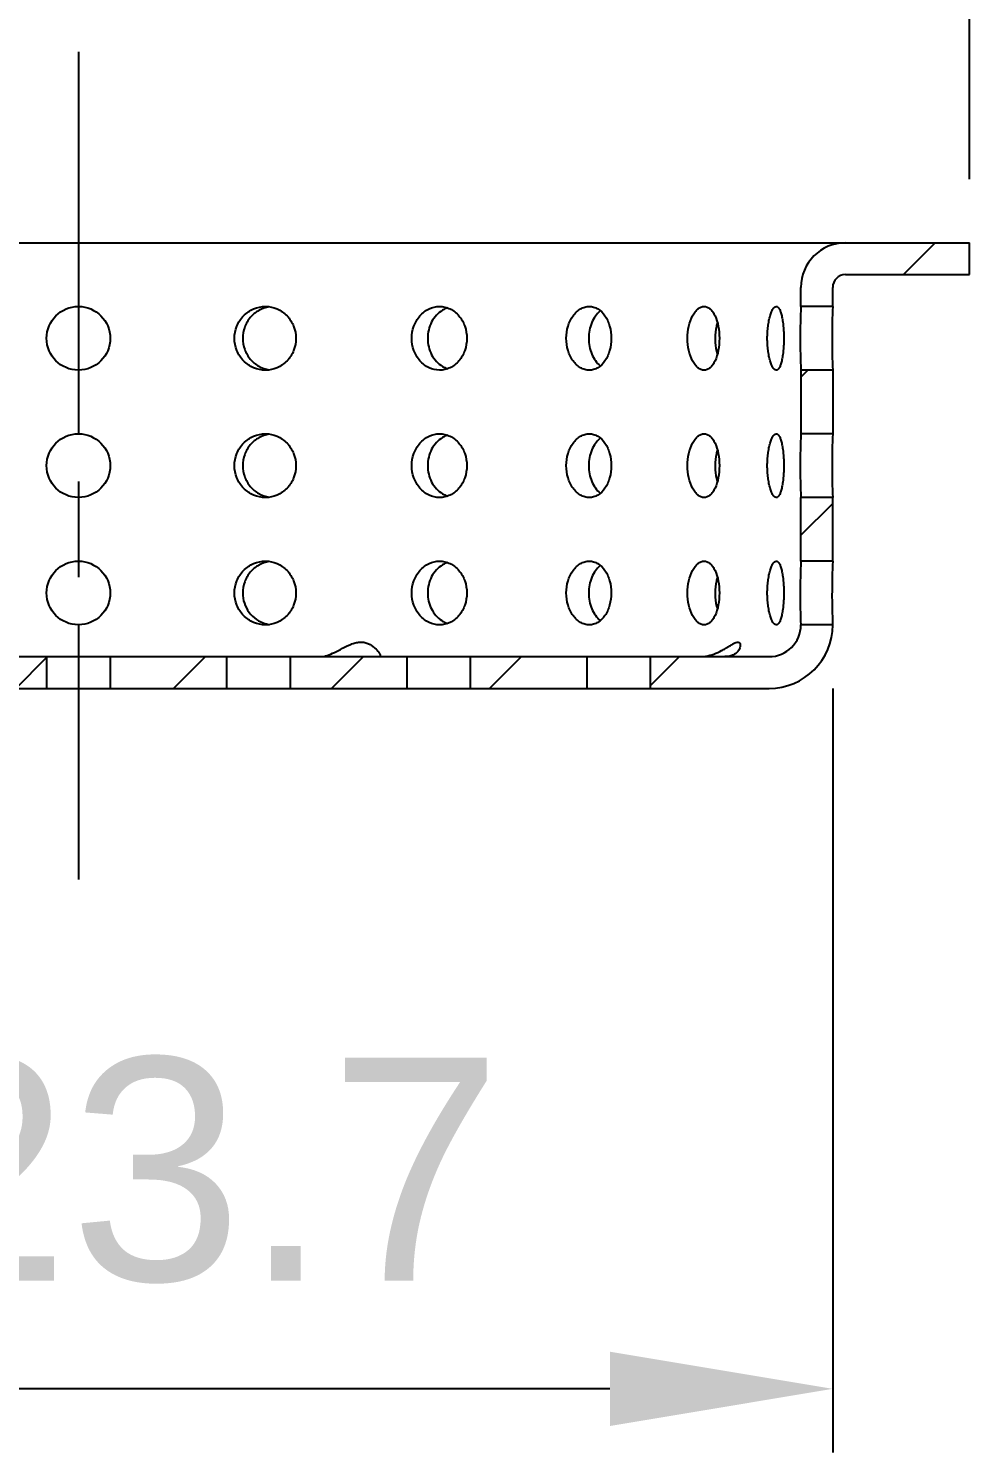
# Model space of a CAD drawing. Header units: millimetres. Extents: x 0 to 2023, y -35 to 289.
# Drawn here: x 1126.12 to 1140.91, y 149.45 to 171.81 of the extents above; entities that cross this region are included whole.
import ezdxf

# ---------------------------------------------------------------- set-up
doc = ezdxf.new("R2010")
doc.units = ezdxf.units.MM
doc.linetypes.add('AM_ISO08W050', pattern=[18, 12, -1.5, 3, -1.5])
doc.linetypes.add('AM_ISO08W050x2', pattern=[9, 6, -0.75, 1.5, -0.75])
doc.layers.add('02___PRT_ALL_AXES', color=7, linetype='Continuous')
doc.layers.add('AM_5', color=3, linetype='Continuous', lineweight=25)
doc.layers.add('AM_7', color=4, linetype='AM_ISO08W050', lineweight=25)
doc.styles.get("Standard").update_dxf_attribs({"font": 'ARIAL.TTF'})
doc.dimstyles.new('AM_ISO$0', dxfattribs={"dimtxt": 3.5, "dimasz": 3.5, "dimexe": 1, "dimexo": 1, "dimgap": 1.5, "dimtad": 1, "dimdsep": 46, "dimtxsty": 'Standard', "dimcen": 0, "dimclrd": 256, "dimclre": 256, "dimclrt": 2, "dimadec": 0, "dimazin": 2, "dimtp": 0.1, "dimtm": 0.1, "dimtfac": 0.71, "dimtdec": 3, "dimtmove": 0, "dimatfit": 3, "dimfxl": 1, "dimlwd": -1, "dimlwe": -1, "dimarcsym": 1})

# ---------------------------------------------------------------- blocks, each defined once
blk = doc.blocks.new('*D50')
at = {"layer": 'AM_5', "linetype": 'ByBlock', "transparency": 16777216}
for p, q in [((1112.907, 169.448), (1112.907, 181.448)), ((1140.907, 169.448), (1140.907, 181.448)), ((1137.407, 180.448), (1116.407, 180.448))]:
    blk.add_line(p, q, dxfattribs=at)
at = {"layer": 'AM_5', "transparency": 16777216}
for points in [[(1116.407, 181.031), (1116.407, 179.864), (1112.907, 180.448)], [(1137.407, 181.031), (1137.407, 179.864), (1140.907, 180.448)]]:
    blk.add_solid(points, dxfattribs=at)
at = {"layer": 'Defpoints', "color": 0, "transparency": 16777216}
for p in [(1112.907, 180.448), (1112.907, 168.448), (1140.907, 168.448)]:
    blk.add_point(p, dxfattribs=at)
at = {"layer": 'AM_5', "color": 2, "transparency": 16777216, "insert": (1126.907, 183.833), "char_height": 3.5, "attachment_point": 5}
blk.add_mtext('%%c28', dxfattribs=at)
blk = doc.blocks.new('*D51')
at = {"layer": 'AM_5', "linetype": 'ByBlock', "transparency": 16777216}
for p, q in [((1115.057, 161.448), (1115.057, 149.448)), ((1138.757, 161.448), (1138.757, 149.448)), ((1135.257, 150.448), (1118.557, 150.448))]:
    blk.add_line(p, q, dxfattribs=at)
at = {"layer": 'AM_5', "transparency": 16777216}
for points in [[(1118.557, 151.031), (1118.557, 149.864), (1115.057, 150.448)], [(1135.257, 151.031), (1135.257, 149.864), (1138.757, 150.448)]]:
    blk.add_solid(points, dxfattribs=at)
at = {"layer": 'Defpoints', "color": 0, "transparency": 16777216}
for p in [(1115.057, 162.448), (1138.757, 162.448), (1115.057, 150.448)]:
    blk.add_point(p, dxfattribs=at)
at = {"layer": 'AM_5', "color": 2, "transparency": 16777216, "insert": (1126.907, 153.833), "char_height": 3.5, "attachment_point": 5}
blk.add_mtext('%%c23.7', dxfattribs=at)

msp = doc.modelspace()

# ---------------------------------------------------------------- hatches: boundary and pattern name
at = {"linetype": 'Continuous'}
h = msp.add_hatch(dxfattribs=at)
h.set_pattern_fill('FRO', color=2, scale=1.754942, angle=45, style=0, pattern_type=0)
h.set_pattern_definition([(45, (1018.52, -8), (-1.240931, 1.240931), [])])
edge = h.paths.add_edge_path()
edge.add_line((1112.907, 168.448), (1114.857, 168.448))
edge.add_spline(control_points=[(1114.857, 168.448), (1115.267, 168.448), (1115.557, 168.158), (1115.557, 167.748)], knot_values=[0, 0, 0, 0, 1, 1, 1, 1], weights=[1, 0.804738, 0.804738, 1], degree=3, periodic=0)
edge.add_line((1115.557, 167.448), (1115.557, 167.748))
edge.add_line((1115.057, 167.448), (1115.557, 167.448))
edge.add_line((1115.057, 167.448), (1115.057, 167.748))
edge.add_spline(control_points=[(1114.857, 167.948), (1114.974, 167.948), (1115.057, 167.865), (1115.057, 167.748)], knot_values=[0, 0, 0, 0, 1, 1, 1, 1], weights=[1, 0.804738, 0.804738, 1], degree=3, periodic=0)
edge.add_line((1112.907, 167.948), (1114.857, 167.948))
edge.add_line((1112.907, 167.948), (1112.907, 168.448))
edge = h.paths.add_edge_path()
edge.add_line((1138.957, 168.448), (1140.907, 168.448))
edge.add_line((1140.907, 167.948), (1140.907, 168.448))
edge.add_line((1138.957, 167.948), (1140.907, 167.948))
edge.add_spline(control_points=[(1138.957, 167.948), (1138.84, 167.948), (1138.757, 167.865), (1138.757, 167.748)], knot_values=[0, 0, 0, 0, 1, 1, 1, 1], weights=[1, 0.804738, 0.804738, 1], degree=3, periodic=0)
edge.add_line((1138.757, 167.448), (1138.757, 167.748))
edge.add_line((1138.757, 167.448), (1138.257, 167.448))
edge.add_line((1138.257, 167.448), (1138.257, 167.748))
edge.add_spline(control_points=[(1138.957, 168.448), (1138.547, 168.448), (1138.257, 168.158), (1138.257, 167.748)], knot_values=[0, 0, 0, 0, 1, 1, 1, 1], weights=[1, 0.804738, 0.804738, 1], degree=3, periodic=0)
edge = h.paths.add_edge_path()
edge.add_line((1116.057, 161.448), (1117.922, 161.448))
edge.add_spline(control_points=[(1116.057, 161.448), (1115.471, 161.448), (1115.057, 161.862), (1115.057, 162.448)], knot_values=[0, 0, 0, 0, 1, 1, 1, 1], weights=[1, 0.804738, 0.804738, 1], degree=3, periodic=0)
edge.add_line((1115.057, 162.448), (1115.557, 162.448))
edge.add_spline(control_points=[(1116.057, 161.948), (1115.764, 161.948), (1115.557, 162.155), (1115.557, 162.448)], knot_values=[0, 0, 0, 0, 1, 1, 1, 1], weights=[1, 0.804738, 0.804738, 1], degree=3, periodic=0)
edge.add_line((1116.057, 161.948), (1117.922, 161.948))
edge.add_line((1117.922, 161.948), (1117.922, 161.448))
edge = h.paths.add_edge_path()
edge.add_line((1118.922, 161.448), (1120.75, 161.448))
edge.add_line((1118.922, 161.948), (1118.922, 161.448))
edge.add_line((1118.922, 161.948), (1120.75, 161.948))
edge.add_line((1120.75, 161.948), (1120.75, 161.448))
edge = h.paths.add_edge_path()
edge.add_line((1121.75, 161.448), (1123.578, 161.448))
edge.add_line((1121.75, 161.948), (1121.75, 161.448))
edge.add_line((1121.75, 161.948), (1123.578, 161.948))
edge.add_line((1123.578, 161.948), (1123.578, 161.448))
edge = h.paths.add_edge_path()
edge.add_line((1124.578, 161.448), (1126.407, 161.448))
edge.add_line((1124.578, 161.948), (1124.578, 161.448))
edge.add_line((1124.578, 161.948), (1126.407, 161.948))
edge.add_line((1126.407, 161.948), (1126.407, 161.448))
edge = h.paths.add_edge_path()
edge.add_line((1127.407, 161.448), (1129.235, 161.448))
edge.add_line((1127.407, 161.948), (1127.407, 161.448))
edge.add_line((1127.407, 161.948), (1129.235, 161.948))
edge.add_line((1129.235, 161.948), (1129.235, 161.448))
edge = h.paths.add_edge_path()
edge.add_line((1130.235, 161.448), (1132.064, 161.448))
edge.add_line((1130.235, 161.948), (1130.235, 161.448))
edge.add_line((1130.235, 161.948), (1132.064, 161.948))
edge.add_line((1132.064, 161.948), (1132.064, 161.448))
edge = h.paths.add_edge_path()
edge.add_line((1133.064, 161.448), (1134.892, 161.448))
edge.add_line((1133.064, 161.948), (1133.064, 161.448))
edge.add_line((1133.064, 161.948), (1134.892, 161.948))
edge.add_line((1134.892, 161.948), (1134.892, 161.448))
edge = h.paths.add_edge_path()
edge.add_line((1135.892, 161.448), (1137.757, 161.448))
edge.add_line((1135.892, 161.948), (1135.892, 161.448))
edge.add_line((1135.892, 161.948), (1137.757, 161.948))
edge.add_spline(control_points=[(1137.757, 161.948), (1138.05, 161.948), (1138.257, 162.155), (1138.257, 162.448)], knot_values=[0, 0, 0, 0, 1, 1, 1, 1], weights=[1, 0.804738, 0.804738, 1], degree=3, periodic=0)
edge.add_line((1138.757, 162.448), (1138.257, 162.448))
edge.add_spline(control_points=[(1137.757, 161.448), (1138.343, 161.448), (1138.757, 161.862), (1138.757, 162.448)], knot_values=[0, 0, 0, 0, 1, 1, 1, 1], weights=[1, 0.804738, 0.804738, 1], degree=3, periodic=0)
edge = h.paths.add_edge_path()
edge.add_line((1138.757, 166.448), (1138.757, 165.448))
edge.add_line((1138.757, 165.448), (1138.257, 165.448))
edge.add_line((1138.257, 166.448), (1138.257, 165.448))
edge.add_line((1138.757, 166.448), (1138.257, 166.448))
edge = h.paths.add_edge_path()
edge.add_line((1138.757, 163.448), (1138.757, 164.448))
edge.add_line((1138.757, 163.448), (1138.257, 163.448))
edge.add_line((1138.257, 163.448), (1138.257, 164.448))
edge.add_line((1138.757, 164.448), (1138.257, 164.448))
edge = h.paths.add_edge_path()
edge.add_line((1115.057, 165.448), (1115.057, 166.448))
edge.add_line((1115.057, 166.448), (1115.557, 166.448))
edge.add_line((1115.557, 165.448), (1115.557, 166.448))
edge.add_line((1115.057, 165.448), (1115.557, 165.448))
edge = h.paths.add_edge_path()
edge.add_line((1115.057, 163.448), (1115.057, 164.448))
edge.add_line((1115.057, 164.448), (1115.557, 164.448))
edge.add_line((1115.557, 163.448), (1115.557, 164.448))
edge.add_line((1115.057, 163.448), (1115.557, 163.448))

# ---------------------------------------------------------------- linework, layer by layer
at = {"color": 7, "linetype": 'Continuous'}
for p, q in [((1112.907, 168.448), (1140.907, 168.448)), ((1140.907, 167.948), (1140.907, 168.448)), ((1138.957, 167.948), (1140.907, 167.948)), ((1138.257, 167.448), (1138.257, 167.748)), ((1138.757, 167.448), (1138.757, 167.748)), ((1138.757, 167.448), (1138.257, 167.448)), ((1138.757, 166.448), (1138.257, 166.448)), ((1138.257, 166.448), (1138.257, 165.448)), ((1138.757, 166.448), (1138.757, 165.448)), ((1138.757, 165.448), (1138.257, 165.448)), ((1138.757, 164.448), (1138.257, 164.448)), ((1138.257, 163.448), (1138.257, 164.448)), ((1138.757, 163.448), (1138.757, 164.448)), ((1138.757, 163.448), (1138.257, 163.448)), ((1138.757, 162.448), (1138.257, 162.448)), ((1116.057, 161.948), (1137.757, 161.948)), ((1126.407, 161.948), (1126.407, 161.448)), ((1127.407, 161.948), (1127.407, 161.448)), ((1129.235, 161.948), (1129.235, 161.448)), ((1130.235, 161.948), (1130.235, 161.448)), ((1132.064, 161.948), (1132.064, 161.448)), ((1133.064, 161.948), (1133.064, 161.448)), ((1134.892, 161.948), (1134.892, 161.448)), ((1135.892, 161.948), (1135.892, 161.448)), ((1116.057, 161.448), (1137.757, 161.448))]:
    msp.add_line(p, q, dxfattribs=at)
for centre, radius, start, end in [((1138.957, 167.748), 0.7, 90, 180), ((1138.957, 167.748), 0.2, 90, 180), ((1132.846, 167.03), 0.421, 117.6229, 121.4678), ((1132.84, 167.041), 0.408, 109.2988, 117.6318), ((1149.607, 166.948), 11.361, 177.4763, 179.9988), ((1150.605, 166.948), 11.858, 177.5826, 182.4173), ((1137.829, 166.948), 0.919, 179.6839, 180.3158), ((1149.604, 166.948), 11.358, 180.0009, 182.5239), ((1132.846, 166.866), 0.421, 238.5499, 242.2556), ((1132.84, 166.855), 0.408, 242.2453, 250.6959), ((1132.846, 165.03), 0.421, 117.6229, 121.4678), ((1132.84, 165.041), 0.408, 109.2988, 117.6318), ((1149.607, 164.948), 11.361, 177.4763, 179.9988), ((1150.605, 164.948), 11.858, 177.5826, 182.4173), ((1137.829, 164.948), 0.919, 179.6839, 180.3158), ((1149.604, 164.948), 11.358, 180.0009, 182.5239), ((1132.846, 164.866), 0.421, 238.5499, 242.2556), ((1132.84, 164.855), 0.408, 242.2453, 250.6959), ((1132.846, 163.03), 0.421, 117.6229, 121.4678), ((1132.84, 163.041), 0.408, 109.2988, 117.6318), ((1149.607, 162.948), 11.361, 177.4763, 179.9988), ((1150.605, 162.948), 11.858, 177.5826, 179.9991), ((1137.83, 162.948), 0.919, 179.6839, 179.9999), ((1149.602, 162.948), 11.357, 180.0007, 182.5241), ((1150.611, 162.948), 11.865, 180.0015, 182.4168), ((1129.975, 162.921), 0.473, 254.4221, 261.9997), ((1137.757, 162.448), 1, 270, 0), ((1137.757, 162.448), 0.5, 270, 0)]:
    msp.add_arc(centre, radius, start, end, dxfattribs=at)
for points, knots in [([(1129.359, 166.948), (1129.359, 167.013), (1129.384, 167.144), (1129.492, 167.31), (1129.653, 167.421), (1129.781, 167.448), (1129.844, 167.448)], [0, 0, 0, 0, 0.253512, 0.505245, 0.754056, 1, 1, 1, 1]), ([(1129.906, 167.443), (1129.849, 167.434), (1129.736, 167.396), (1129.599, 167.282), (1129.509, 167.126), (1129.488, 167.007), (1129.488, 166.948)], [0, 0, 0, 0, 0.246272, 0.495321, 0.746902, 1, 1, 1, 1]), ([(1129.844, 167.448), (1129.907, 167.448), (1130.035, 167.422), (1130.194, 167.309), (1130.3, 167.143), (1130.325, 167.013), (1130.325, 166.948)], [0, 0, 0, 0, 0.246074, 0.493932, 0.745451, 1, 1, 1, 1]), ([(1132.143, 166.948), (1132.143, 167.013), (1132.166, 167.141), (1132.262, 167.307), (1132.407, 167.42), (1132.525, 167.448), (1132.582, 167.448)], [0, 0, 0, 0, 0.265299, 0.522459, 0.766785, 1, 1, 1, 1]), ([(1132.626, 167.389), (1132.591, 167.367), (1132.525, 167.312), (1132.451, 167.206), (1132.404, 167.082), (1132.394, 166.993), (1132.394, 166.948)], [0, 0, 0, 0, 0.2389, 0.486578, 0.741358, 1, 1, 1, 1]), ([(1132.582, 167.448), (1132.61, 167.448), (1132.667, 167.441), (1132.777, 167.402), (1132.897, 167.306), (1132.988, 167.14), (1133.009, 167.012), (1133.009, 166.948)], [0, 0, 0, 0, 0.116724, 0.234405, 0.47644, 0.732963, 1, 1, 1, 1]), ([(1134.571, 166.948), (1134.571, 167.012), (1134.589, 167.138), (1134.655, 167.278), (1134.73, 167.364), (1134.793, 167.412), (1134.861, 167.441), (1134.909, 167.448), (1134.932, 167.448)], [0, 0, 0, 0, 0.285457, 0.551955, 0.674528, 0.789104, 0.896777, 1, 1, 1, 1]), ([(1135.106, 167.379), (1135.047, 167.332), (1134.954, 167.193), (1134.925, 167.032), (1134.925, 166.948)], [0, 0, 0, 0, 0.470642, 1, 1, 1, 1]), ([(1134.932, 167.448), (1134.956, 167.448), (1135.003, 167.441), (1135.094, 167.401), (1135.192, 167.3), (1135.262, 167.137), (1135.278, 167.012), (1135.278, 166.948)], [0, 0, 0, 0, 0.103843, 0.210754, 0.444048, 0.710882, 1, 1, 1, 1]), ([(1136.477, 166.948), (1136.477, 167.012), (1136.489, 167.134), (1136.536, 167.274), (1136.591, 167.362), (1136.635, 167.41), (1136.684, 167.44), (1136.72, 167.448), (1136.736, 167.448)], [0, 0, 0, 0, 0.316294, 0.59912, 0.720361, 0.826094, 0.917713, 1, 1, 1, 1]), ([(1136.736, 167.448), (1136.753, 167.448), (1136.787, 167.441), (1136.834, 167.41), (1136.876, 167.362), (1136.926, 167.273), (1136.966, 167.133), (1136.977, 167.012), (1136.977, 166.948)], [0, 0, 0, 0, 0.082324, 0.172357, 0.276137, 0.396016, 0.679473, 1, 1, 1, 1]), ([(1137.73, 166.948), (1137.73, 166.98), (1137.732, 167.044), (1137.74, 167.137), (1137.754, 167.223), (1137.771, 167.298), (1137.792, 167.36), (1137.818, 167.413), (1137.849, 167.448), (1137.87, 167.448)], [0, 0, 0, 0, 0.181025, 0.355941, 0.518318, 0.662884, 0.785063, 0.881776, 1, 1, 1, 1]), ([(1137.87, 167.448), (1137.874, 167.448), (1137.883, 167.446), (1137.896, 167.438), (1137.908, 167.426), (1137.924, 167.401), (1137.941, 167.359), (1137.958, 167.298), (1137.972, 167.222), (1137.982, 167.137), (1137.988, 167.044), (1137.989, 166.98), (1137.989, 166.948)], [0, 0, 0, 0, 0.023959, 0.050552, 0.08197, 0.119408, 0.214055, 0.334885, 0.478978, 0.641711, 0.817626, 1, 1, 1, 1]), ([(1136.944, 167.192), (1136.939, 167.174), (1136.919, 167.095), (1136.91, 167.014), (1136.91, 166.953)], [0, 0, 0, 0, 0.240119, 1, 1, 1, 1]), ([(1129.844, 166.448), (1129.781, 166.448), (1129.653, 166.474), (1129.492, 166.586), (1129.384, 166.752), (1129.359, 166.883), (1129.359, 166.948)], [0, 0, 0, 0, 0.245944, 0.494758, 0.746489, 1, 1, 1, 1]), ([(1129.488, 166.948), (1129.488, 166.889), (1129.509, 166.77), (1129.599, 166.614), (1129.735, 166.5), (1129.848, 166.461), (1129.905, 166.453)], [0, 0, 0, 0, 0.253091, 0.504665, 0.753721, 1, 1, 1, 1]), ([(1130.325, 166.948), (1130.325, 166.883), (1130.3, 166.752), (1130.194, 166.586), (1130.035, 166.474), (1129.907, 166.448), (1129.844, 166.448)], [0, 0, 0, 0, 0.25454, 0.50607, 0.753926, 1, 1, 1, 1]), ([(1132.582, 166.448), (1132.525, 166.448), (1132.407, 166.476), (1132.262, 166.589), (1132.166, 166.754), (1132.143, 166.883), (1132.143, 166.948)], [0, 0, 0, 0, 0.233216, 0.477545, 0.734702, 1, 1, 1, 1]), ([(1132.394, 166.948), (1132.394, 166.903), (1132.404, 166.814), (1132.451, 166.689), (1132.525, 166.583), (1132.591, 166.529), (1132.626, 166.507)], [0, 0, 0, 0, 0.258648, 0.513424, 0.761101, 1, 1, 1, 1]), ([(1133.009, 166.948), (1133.009, 166.883), (1132.988, 166.755), (1132.897, 166.589), (1132.777, 166.493), (1132.667, 166.454), (1132.61, 166.448), (1132.582, 166.448)], [0, 0, 0, 0, 0.267037, 0.523563, 0.765595, 0.883276, 1, 1, 1, 1]), ([(1134.932, 166.448), (1134.909, 166.448), (1134.861, 166.455), (1134.793, 166.484), (1134.73, 166.531), (1134.655, 166.617), (1134.589, 166.758), (1134.571, 166.883), (1134.571, 166.948)], [0, 0, 0, 0, 0.103224, 0.210897, 0.325475, 0.44805, 0.714544, 1, 1, 1, 1]), ([(1134.925, 166.948), (1134.925, 166.863), (1134.954, 166.702), (1135.047, 166.563), (1135.106, 166.516)], [0, 0, 0, 0, 0.529349, 1, 1, 1, 1]), ([(1135.278, 166.948), (1135.278, 166.883), (1135.262, 166.759), (1135.192, 166.595), (1135.094, 166.495), (1135.003, 166.454), (1134.956, 166.448), (1134.932, 166.448)], [0, 0, 0, 0, 0.289119, 0.555956, 0.789246, 0.896157, 1, 1, 1, 1]), ([(1136.736, 166.448), (1136.72, 166.448), (1136.684, 166.455), (1136.635, 166.486), (1136.591, 166.533), (1136.536, 166.621), (1136.489, 166.762), (1136.477, 166.884), (1136.477, 166.948)], [0, 0, 0, 0, 0.082288, 0.173908, 0.279644, 0.400887, 0.68371, 1, 1, 1, 1]), ([(1136.977, 166.948), (1136.977, 166.884), (1136.966, 166.763), (1136.926, 166.622), (1136.876, 166.533), (1136.834, 166.486), (1136.787, 166.455), (1136.753, 166.448), (1136.736, 166.448)], [0, 0, 0, 0, 0.32053, 0.603991, 0.723867, 0.827645, 0.917676, 1, 1, 1, 1]), ([(1136.91, 166.943), (1136.91, 166.922), (1136.913, 166.841), (1136.927, 166.761), (1136.944, 166.703)], [0, 0, 0, 0, 0.257449, 1, 1, 1, 1]), ([(1137.87, 166.448), (1137.849, 166.448), (1137.818, 166.483), (1137.792, 166.535), (1137.771, 166.598), (1137.754, 166.673), (1137.74, 166.759), (1137.732, 166.851), (1137.73, 166.915), (1137.73, 166.948)], [0, 0, 0, 0, 0.118231, 0.214948, 0.337129, 0.481695, 0.644066, 0.818976, 1, 1, 1, 1]), ([(1137.989, 166.948), (1137.989, 166.915), (1137.988, 166.851), (1137.982, 166.759), (1137.972, 166.673), (1137.958, 166.598), (1137.941, 166.536), (1137.924, 166.494), (1137.908, 166.47), (1137.896, 166.457), (1137.883, 166.45), (1137.874, 166.448), (1137.87, 166.448)], [0, 0, 0, 0, 0.182375, 0.358295, 0.521034, 0.665126, 0.785954, 0.880597, 0.918033, 0.94945, 0.976041, 1, 1, 1, 1]), ([(1129.359, 164.948), (1129.359, 165.013), (1129.384, 165.144), (1129.492, 165.31), (1129.653, 165.421), (1129.781, 165.448), (1129.844, 165.448)], [0, 0, 0, 0, 0.253512, 0.505245, 0.754056, 1, 1, 1, 1]), ([(1129.906, 165.443), (1129.849, 165.434), (1129.736, 165.396), (1129.599, 165.282), (1129.509, 165.126), (1129.488, 165.007), (1129.488, 164.948)], [0, 0, 0, 0, 0.246272, 0.495321, 0.746902, 1, 1, 1, 1]), ([(1129.844, 165.448), (1129.907, 165.448), (1130.035, 165.422), (1130.194, 165.309), (1130.3, 165.143), (1130.325, 165.013), (1130.325, 164.948)], [0, 0, 0, 0, 0.246074, 0.493932, 0.745451, 1, 1, 1, 1]), ([(1132.143, 164.948), (1132.143, 165.013), (1132.166, 165.141), (1132.262, 165.307), (1132.407, 165.42), (1132.525, 165.448), (1132.582, 165.448)], [0, 0, 0, 0, 0.265299, 0.522459, 0.766785, 1, 1, 1, 1]), ([(1132.626, 165.389), (1132.591, 165.367), (1132.525, 165.312), (1132.451, 165.206), (1132.404, 165.082), (1132.394, 164.993), (1132.394, 164.948)], [0, 0, 0, 0, 0.2389, 0.486578, 0.741358, 1, 1, 1, 1]), ([(1132.582, 165.448), (1132.61, 165.448), (1132.667, 165.441), (1132.777, 165.402), (1132.897, 165.306), (1132.988, 165.14), (1133.009, 165.012), (1133.009, 164.948)], [0, 0, 0, 0, 0.116724, 0.234405, 0.47644, 0.732963, 1, 1, 1, 1]), ([(1134.571, 164.948), (1134.571, 165.012), (1134.589, 165.138), (1134.655, 165.278), (1134.73, 165.364), (1134.793, 165.412), (1134.861, 165.441), (1134.909, 165.448), (1134.932, 165.448)], [0, 0, 0, 0, 0.285457, 0.551955, 0.674528, 0.789104, 0.896777, 1, 1, 1, 1]), ([(1135.106, 165.379), (1135.047, 165.332), (1134.954, 165.193), (1134.925, 165.032), (1134.925, 164.948)], [0, 0, 0, 0, 0.470642, 1, 1, 1, 1]), ([(1134.932, 165.448), (1134.956, 165.448), (1135.003, 165.441), (1135.094, 165.401), (1135.192, 165.3), (1135.262, 165.137), (1135.278, 165.012), (1135.278, 164.948)], [0, 0, 0, 0, 0.103843, 0.210754, 0.444048, 0.710882, 1, 1, 1, 1]), ([(1136.477, 164.948), (1136.477, 165.012), (1136.489, 165.134), (1136.536, 165.274), (1136.591, 165.362), (1136.635, 165.41), (1136.684, 165.44), (1136.72, 165.448), (1136.736, 165.448)], [0, 0, 0, 0, 0.316294, 0.59912, 0.720361, 0.826094, 0.917713, 1, 1, 1, 1]), ([(1136.736, 165.448), (1136.753, 165.448), (1136.787, 165.441), (1136.834, 165.41), (1136.876, 165.362), (1136.926, 165.273), (1136.966, 165.133), (1136.977, 165.012), (1136.977, 164.948)], [0, 0, 0, 0, 0.082324, 0.172357, 0.276137, 0.396016, 0.679473, 1, 1, 1, 1]), ([(1137.73, 164.948), (1137.73, 164.98), (1137.732, 165.044), (1137.74, 165.137), (1137.754, 165.223), (1137.771, 165.298), (1137.792, 165.36), (1137.818, 165.413), (1137.849, 165.448), (1137.87, 165.448)], [0, 0, 0, 0, 0.181025, 0.355941, 0.518318, 0.662884, 0.785063, 0.881776, 1, 1, 1, 1]), ([(1137.87, 165.448), (1137.874, 165.448), (1137.883, 165.446), (1137.896, 165.438), (1137.908, 165.426), (1137.924, 165.401), (1137.941, 165.359), (1137.958, 165.298), (1137.972, 165.222), (1137.982, 165.137), (1137.988, 165.044), (1137.989, 164.98), (1137.989, 164.948)], [0, 0, 0, 0, 0.023959, 0.050552, 0.08197, 0.119408, 0.214055, 0.334885, 0.478978, 0.641711, 0.817626, 1, 1, 1, 1]), ([(1136.944, 165.192), (1136.939, 165.174), (1136.919, 165.095), (1136.91, 165.014), (1136.91, 164.953)], [0, 0, 0, 0, 0.240119, 1, 1, 1, 1]), ([(1129.844, 164.448), (1129.781, 164.448), (1129.653, 164.474), (1129.492, 164.586), (1129.384, 164.752), (1129.359, 164.883), (1129.359, 164.948)], [0, 0, 0, 0, 0.245944, 0.494758, 0.746489, 1, 1, 1, 1]), ([(1129.488, 164.948), (1129.488, 164.889), (1129.509, 164.77), (1129.599, 164.614), (1129.735, 164.5), (1129.848, 164.461), (1129.905, 164.453)], [0, 0, 0, 0, 0.253091, 0.504665, 0.753721, 1, 1, 1, 1]), ([(1130.325, 164.948), (1130.325, 164.883), (1130.3, 164.752), (1130.194, 164.586), (1130.035, 164.474), (1129.907, 164.448), (1129.844, 164.448)], [0, 0, 0, 0, 0.25454, 0.50607, 0.753926, 1, 1, 1, 1]), ([(1132.582, 164.448), (1132.525, 164.448), (1132.407, 164.476), (1132.262, 164.589), (1132.166, 164.754), (1132.143, 164.883), (1132.143, 164.948)], [0, 0, 0, 0, 0.233216, 0.477545, 0.734702, 1, 1, 1, 1]), ([(1132.394, 164.948), (1132.394, 164.903), (1132.404, 164.814), (1132.451, 164.689), (1132.525, 164.583), (1132.591, 164.529), (1132.626, 164.507)], [0, 0, 0, 0, 0.258648, 0.513424, 0.761101, 1, 1, 1, 1]), ([(1133.009, 164.948), (1133.009, 164.883), (1132.988, 164.755), (1132.897, 164.589), (1132.777, 164.493), (1132.667, 164.454), (1132.61, 164.448), (1132.582, 164.448)], [0, 0, 0, 0, 0.267037, 0.523563, 0.765595, 0.883276, 1, 1, 1, 1]), ([(1134.932, 164.448), (1134.909, 164.448), (1134.861, 164.455), (1134.793, 164.484), (1134.73, 164.531), (1134.655, 164.617), (1134.589, 164.758), (1134.571, 164.883), (1134.571, 164.948)], [0, 0, 0, 0, 0.103224, 0.210897, 0.325475, 0.44805, 0.714544, 1, 1, 1, 1]), ([(1134.925, 164.948), (1134.925, 164.863), (1134.954, 164.702), (1135.047, 164.563), (1135.106, 164.516)], [0, 0, 0, 0, 0.529349, 1, 1, 1, 1]), ([(1135.278, 164.948), (1135.278, 164.883), (1135.262, 164.759), (1135.192, 164.595), (1135.094, 164.495), (1135.003, 164.454), (1134.956, 164.448), (1134.932, 164.448)], [0, 0, 0, 0, 0.289119, 0.555956, 0.789246, 0.896157, 1, 1, 1, 1]), ([(1136.736, 164.448), (1136.72, 164.448), (1136.684, 164.455), (1136.635, 164.486), (1136.591, 164.533), (1136.536, 164.621), (1136.489, 164.762), (1136.477, 164.884), (1136.477, 164.948)], [0, 0, 0, 0, 0.082288, 0.173908, 0.279644, 0.400887, 0.68371, 1, 1, 1, 1]), ([(1136.977, 164.948), (1136.977, 164.884), (1136.966, 164.763), (1136.926, 164.622), (1136.876, 164.533), (1136.834, 164.486), (1136.787, 164.455), (1136.753, 164.448), (1136.736, 164.448)], [0, 0, 0, 0, 0.32053, 0.603991, 0.723867, 0.827645, 0.917676, 1, 1, 1, 1]), ([(1136.91, 164.943), (1136.91, 164.922), (1136.913, 164.841), (1136.927, 164.761), (1136.944, 164.703)], [0, 0, 0, 0, 0.257449, 1, 1, 1, 1]), ([(1137.87, 164.448), (1137.849, 164.448), (1137.818, 164.483), (1137.792, 164.535), (1137.771, 164.598), (1137.754, 164.673), (1137.74, 164.759), (1137.732, 164.851), (1137.73, 164.915), (1137.73, 164.948)], [0, 0, 0, 0, 0.118231, 0.214948, 0.337129, 0.481695, 0.644066, 0.818976, 1, 1, 1, 1]), ([(1137.989, 164.948), (1137.989, 164.915), (1137.988, 164.851), (1137.982, 164.759), (1137.972, 164.673), (1137.958, 164.598), (1137.941, 164.536), (1137.924, 164.494), (1137.908, 164.47), (1137.896, 164.457), (1137.883, 164.45), (1137.874, 164.448), (1137.87, 164.448)], [0, 0, 0, 0, 0.182375, 0.358295, 0.521034, 0.665126, 0.785954, 0.880597, 0.918033, 0.94945, 0.976041, 1, 1, 1, 1]), ([(1129.359, 162.948), (1129.359, 163.013), (1129.384, 163.144), (1129.492, 163.31), (1129.653, 163.421), (1129.781, 163.448), (1129.844, 163.448)], [0, 0, 0, 0, 0.253512, 0.505245, 0.754056, 1, 1, 1, 1]), ([(1129.906, 163.443), (1129.849, 163.434), (1129.736, 163.396), (1129.599, 163.282), (1129.509, 163.126), (1129.488, 163.007), (1129.488, 162.948)], [0, 0, 0, 0, 0.246272, 0.495321, 0.746902, 1, 1, 1, 1]), ([(1129.844, 163.448), (1129.907, 163.448), (1130.035, 163.422), (1130.194, 163.309), (1130.3, 163.143), (1130.325, 163.013), (1130.325, 162.948)], [0, 0, 0, 0, 0.246074, 0.493932, 0.745451, 1, 1, 1, 1]), ([(1132.143, 162.948), (1132.143, 163.013), (1132.166, 163.141), (1132.262, 163.307), (1132.407, 163.42), (1132.525, 163.448), (1132.582, 163.448)], [0, 0, 0, 0, 0.265299, 0.522459, 0.766785, 1, 1, 1, 1]), ([(1132.626, 163.389), (1132.591, 163.367), (1132.525, 163.312), (1132.451, 163.206), (1132.404, 163.082), (1132.394, 162.993), (1132.394, 162.948)], [0, 0, 0, 0, 0.2389, 0.486578, 0.741358, 1, 1, 1, 1]), ([(1132.582, 163.448), (1132.61, 163.448), (1132.667, 163.441), (1132.777, 163.402), (1132.897, 163.306), (1132.988, 163.14), (1133.009, 163.012), (1133.009, 162.948)], [0, 0, 0, 0, 0.116724, 0.234405, 0.47644, 0.732963, 1, 1, 1, 1]), ([(1134.571, 162.948), (1134.571, 163.012), (1134.589, 163.138), (1134.655, 163.278), (1134.73, 163.364), (1134.793, 163.412), (1134.861, 163.441), (1134.909, 163.448), (1134.932, 163.448)], [0, 0, 0, 0, 0.285457, 0.551955, 0.674528, 0.789104, 0.896777, 1, 1, 1, 1]), ([(1135.106, 163.379), (1135.047, 163.332), (1134.954, 163.193), (1134.925, 163.032), (1134.925, 162.948)], [0, 0, 0, 0, 0.470642, 1, 1, 1, 1]), ([(1134.932, 163.448), (1134.956, 163.448), (1135.003, 163.441), (1135.094, 163.401), (1135.192, 163.3), (1135.262, 163.137), (1135.278, 163.012), (1135.278, 162.948)], [0, 0, 0, 0, 0.103843, 0.210754, 0.444048, 0.710882, 1, 1, 1, 1]), ([(1136.477, 162.948), (1136.477, 163.012), (1136.489, 163.134), (1136.536, 163.274), (1136.591, 163.362), (1136.635, 163.41), (1136.684, 163.44), (1136.72, 163.448), (1136.736, 163.448)], [0, 0, 0, 0, 0.316294, 0.59912, 0.720361, 0.826094, 0.917713, 1, 1, 1, 1]), ([(1136.736, 163.448), (1136.753, 163.448), (1136.787, 163.441), (1136.834, 163.41), (1136.876, 163.362), (1136.926, 163.273), (1136.966, 163.133), (1136.977, 163.012), (1136.977, 162.948)], [0, 0, 0, 0, 0.082324, 0.172357, 0.276137, 0.396016, 0.679473, 1, 1, 1, 1]), ([(1137.73, 162.948), (1137.73, 162.98), (1137.732, 163.044), (1137.74, 163.137), (1137.754, 163.223), (1137.771, 163.298), (1137.792, 163.36), (1137.818, 163.413), (1137.849, 163.448), (1137.87, 163.448)], [0, 0, 0, 0, 0.181025, 0.355941, 0.518318, 0.662884, 0.785063, 0.881776, 1, 1, 1, 1]), ([(1137.87, 163.448), (1137.874, 163.448), (1137.883, 163.446), (1137.896, 163.438), (1137.908, 163.426), (1137.924, 163.401), (1137.941, 163.359), (1137.958, 163.298), (1137.972, 163.222), (1137.982, 163.137), (1137.988, 163.044), (1137.989, 162.98), (1137.989, 162.948)], [0, 0, 0, 0, 0.023959, 0.050552, 0.08197, 0.119408, 0.214055, 0.334885, 0.478978, 0.641711, 0.817626, 1, 1, 1, 1]), ([(1136.944, 163.192), (1136.939, 163.174), (1136.919, 163.095), (1136.91, 163.014), (1136.91, 162.953)], [0, 0, 0, 0, 0.240119, 1, 1, 1, 1]), ([(1129.844, 162.448), (1129.781, 162.448), (1129.653, 162.474), (1129.492, 162.586), (1129.384, 162.752), (1129.359, 162.883), (1129.359, 162.948)], [0, 0, 0, 0, 0.245972, 0.494768, 0.746503, 1, 1, 1, 1]), ([(1129.488, 162.948), (1129.488, 162.894), (1129.506, 162.785), (1129.581, 162.639), (1129.698, 162.526), (1129.797, 162.479), (1129.848, 162.465)], [0, 0, 0, 0, 0.252702, 0.504125, 0.753376, 1, 1, 1, 1]), ([(1130.325, 162.948), (1130.325, 162.883), (1130.3, 162.752), (1130.194, 162.586), (1130.035, 162.474), (1129.907, 162.448), (1129.844, 162.448)], [0, 0, 0, 0, 0.254536, 0.506079, 0.753916, 1, 1, 1, 1]), ([(1132.582, 162.448), (1132.525, 162.448), (1132.407, 162.476), (1132.262, 162.589), (1132.166, 162.754), (1132.143, 162.883), (1132.143, 162.948)], [0, 0, 0, 0, 0.233243, 0.477553, 0.734717, 1, 1, 1, 1]), ([(1132.394, 162.948), (1132.394, 162.904), (1132.404, 162.818), (1132.448, 162.697), (1132.518, 162.592), (1132.58, 162.537), (1132.614, 162.515)], [0, 0, 0, 0, 0.258206, 0.512738, 0.760589, 1, 1, 1, 1]), ([(1133.009, 162.948), (1133.009, 162.883), (1132.988, 162.755), (1132.897, 162.589), (1132.755, 162.475), (1132.638, 162.448), (1132.582, 162.448)], [0, 0, 0, 0, 0.267432, 0.524356, 0.766729, 1, 1, 1, 1]), ([(1134.932, 162.448), (1134.909, 162.448), (1134.861, 162.455), (1134.793, 162.484), (1134.73, 162.531), (1134.655, 162.617), (1134.589, 162.758), (1134.571, 162.883), (1134.571, 162.948)], [0, 0, 0, 0, 0.103199, 0.210921, 0.325482, 0.448055, 0.71456, 1, 1, 1, 1]), ([(1134.925, 162.948), (1134.925, 162.863), (1134.954, 162.701), (1135.048, 162.562), (1135.107, 162.515)], [0, 0, 0, 0, 0.529609, 1, 1, 1, 1]), ([(1135.278, 162.948), (1135.278, 162.883), (1135.262, 162.759), (1135.201, 162.618), (1135.13, 162.531), (1135.069, 162.484), (1135.003, 162.454), (1134.956, 162.448), (1134.932, 162.448)], [0, 0, 0, 0, 0.288721, 0.555212, 0.676486, 0.789528, 0.896329, 1, 1, 1, 1]), ([(1136.736, 162.448), (1136.72, 162.448), (1136.684, 162.455), (1136.635, 162.486), (1136.591, 162.533), (1136.536, 162.621), (1136.489, 162.762), (1136.477, 162.884), (1136.477, 162.948)], [0, 0, 0, 0, 0.08227, 0.173929, 0.279649, 0.40089, 0.683726, 1, 1, 1, 1]), ([(1136.977, 162.948), (1136.977, 162.884), (1136.966, 162.763), (1136.926, 162.622), (1136.876, 162.533), (1136.834, 162.486), (1136.787, 162.455), (1136.753, 162.448), (1136.736, 162.448)], [0, 0, 0, 0, 0.320525, 0.604007, 0.723882, 0.82764, 0.917699, 1, 1, 1, 1]), ([(1136.91, 162.948), (1136.91, 162.926), (1136.913, 162.842), (1136.927, 162.758), (1136.946, 162.698)], [0, 0, 0, 0, 0.257808, 1, 1, 1, 1]), ([(1137.87, 162.448), (1137.849, 162.448), (1137.818, 162.483), (1137.792, 162.535), (1137.771, 162.598), (1137.754, 162.673), (1137.74, 162.759), (1137.732, 162.851), (1137.73, 162.915), (1137.73, 162.948)], [0, 0, 0, 0, 0.118253, 0.214956, 0.337132, 0.481713, 0.644085, 0.818942, 1, 1, 1, 1]), ([(1137.989, 162.948), (1137.989, 162.915), (1137.988, 162.851), (1137.982, 162.759), (1137.972, 162.673), (1137.958, 162.598), (1137.941, 162.536), (1137.924, 162.494), (1137.908, 162.47), (1137.893, 162.454), (1137.879, 162.448), (1137.87, 162.448)], [0, 0, 0, 0, 0.182547, 0.358551, 0.521413, 0.665631, 0.786543, 0.881239, 0.918717, 0.950161, 1, 1, 1, 1]), ([(1132.614, 162.515), (1132.621, 162.51), (1132.65, 162.492), (1132.682, 162.478), (1132.706, 162.469)], [0, 0, 0, 0, 0.252936, 1, 1, 1, 1])]:
    msp.add_open_spline(points, degree=3, knots=knots, dxfattribs=at)
at = {"layer": '02___PRT_ALL_AXES', "color": 7, "linetype": 'Continuous'}
for centre in [(1126.907, 166.948), (1126.907, 164.948), (1126.907, 162.948)]:
    msp.add_circle(centre, 0.5, dxfattribs=at)
for points, knots in [([(1130.721, 161.948), (1130.735, 161.948), (1130.767, 161.952), (1130.837, 161.973), (1130.934, 162.017), (1131.056, 162.08), (1131.164, 162.134), (1131.255, 162.166), (1131.325, 162.179), (1131.392, 162.176), (1131.452, 162.158), (1131.504, 162.131), (1131.559, 162.091), (1131.594, 162.057), (1131.613, 162.034)], [0, 0, 0, 0, 0.043519, 0.096402, 0.22317, 0.366386, 0.515769, 0.58997, 0.662047, 0.729953, 0.793429, 0.852401, 0.906917, 1, 1, 1, 1]), ([(1137.012, 162.043), (1137.032, 162.054), (1137.071, 162.076), (1137.125, 162.109), (1137.175, 162.14), (1137.223, 162.167), (1137.272, 162.185), (1137.296, 162.164), (1137.304, 162.148), (1137.306, 162.134), (1137.306, 162.125)], [0, 0, 0, 0, 0.190884, 0.36984, 0.532721, 0.672576, 0.851153, 0.885142, 0.920622, 1, 1, 1, 1]), ([(1131.613, 162.034), (1131.623, 162.021), (1131.636, 162.003), (1131.647, 161.979), (1131.649, 161.969), (1131.649, 161.964)], [0, 0, 0, 0, 0.601435, 0.82758, 1, 1, 1, 1]), ([(1131.649, 161.964), (1131.649, 161.963), (1131.649, 161.958), (1131.647, 161.954), (1131.645, 161.952)], [0, 0, 0, 0, 0.282955, 1, 1, 1, 1]), ([(1136.674, 161.948), (1136.704, 161.948), (1136.821, 161.959), (1136.934, 162.003), (1137.012, 162.043)], [0, 0, 0, 0, 0.251643, 1, 1, 1, 1]), ([(1137.214, 161.985), (1137.204, 161.979), (1137.158, 161.956), (1137.105, 161.948), (1137.064, 161.948)], [0, 0, 0, 0, 0.222883, 1, 1, 1, 1]), ([(1137.306, 162.125), (1137.306, 162.099), (1137.286, 162.042), (1137.242, 162.001), (1137.214, 161.985)], [0, 0, 0, 0, 0.447056, 1, 1, 1, 1])]:
    msp.add_open_spline(points, degree=3, knots=knots, dxfattribs=at)
at = {"layer": 'AM_7', "linetype": 'AM_ISO08W050x2'}
msp.add_line((1126.907, 171.448), (1126.907, 158.448), dxfattribs=at)

# ---------------------------------------------------------------- dimensions: what is measured, and where the dimension line sits
at = {"layer": 'AM_5'}
for base, p1, p2, picture, middle in [((1112.907, 180.448), (1140.907, 168.448), (1112.907, 168.448), '*D50', (1126.907, 183.833)), ((1115.057, 150.448), (1138.757, 162.448), (1115.057, 162.448), '*D51', (1126.907, 153.833))]:
    dim = msp.add_linear_dim(base=base, p1=p1, p2=p2, text='%%c<>', dimstyle='AM_ISO$0', dxfattribs=at)
    dim.commit()
    dim.dimension.update_dxf_attribs({"geometry": picture, "text_midpoint": middle})

doc.saveas('drawing.dxf')
